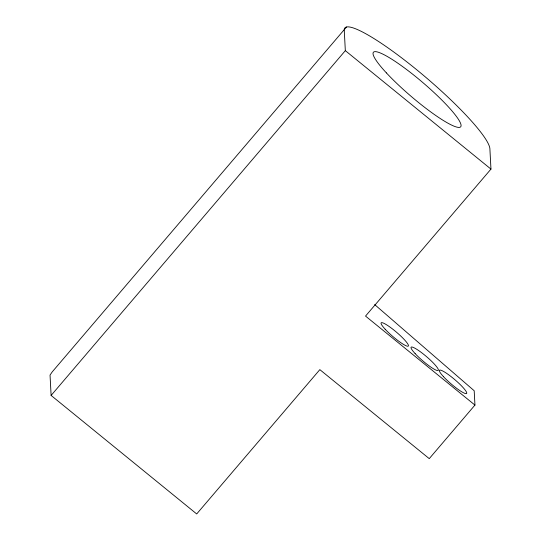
<?xml version="1.0" encoding="UTF-8"?>
<svg xmlns="http://www.w3.org/2000/svg" width="541" height="541" viewBox="0 0 541 541"><rect width="100%" height="100%" fill="white"/><g stroke="black" fill="none" stroke-linecap="round" stroke-linejoin="round"><path stroke-width="0.81" d="M346.47 27.05L52.234 371.87L50.043 375.089L51.111 395.437L196.701 513.95L319.839 369.638L429.25 458.64L474.944 405.087L474.193 390.744L374.67 304.583M51.111 395.437L345.327 50.644L344.265 30.296A94.878 14.952 40.5 0 1 416.009 69.18A94.878 14.952 40.5 0 1 489.889 148.755L490.958 169.103L365.533 316.086L474.944 405.087M345.327 50.644L490.958 169.103M386.396 72.9A57.38 9.041 40.5 0 0 459.782 127.318A57.38 9.041 40.5 0 0 405.053 68.369A57.38 9.041 40.5 0 0 386.396 72.9M443.492 376.664A17.88 2.82 40.5 0 0 466.362 393.625A17.88 2.82 40.5 0 0 449.307 375.258A17.88 2.82 40.5 0 0 443.492 376.664M415.13 353.591A17.88 2.82 40.5 0 0 438 370.551A17.88 2.82 40.5 0 0 420.945 352.184A17.88 2.82 40.5 0 0 415.13 353.591M385.199 329.253A17.88 2.82 40.5 0 0 408.07 346.206A17.88 2.82 40.5 0 0 391.015 327.839A17.88 2.82 40.5 0 0 385.199 329.253"/></g></svg>
